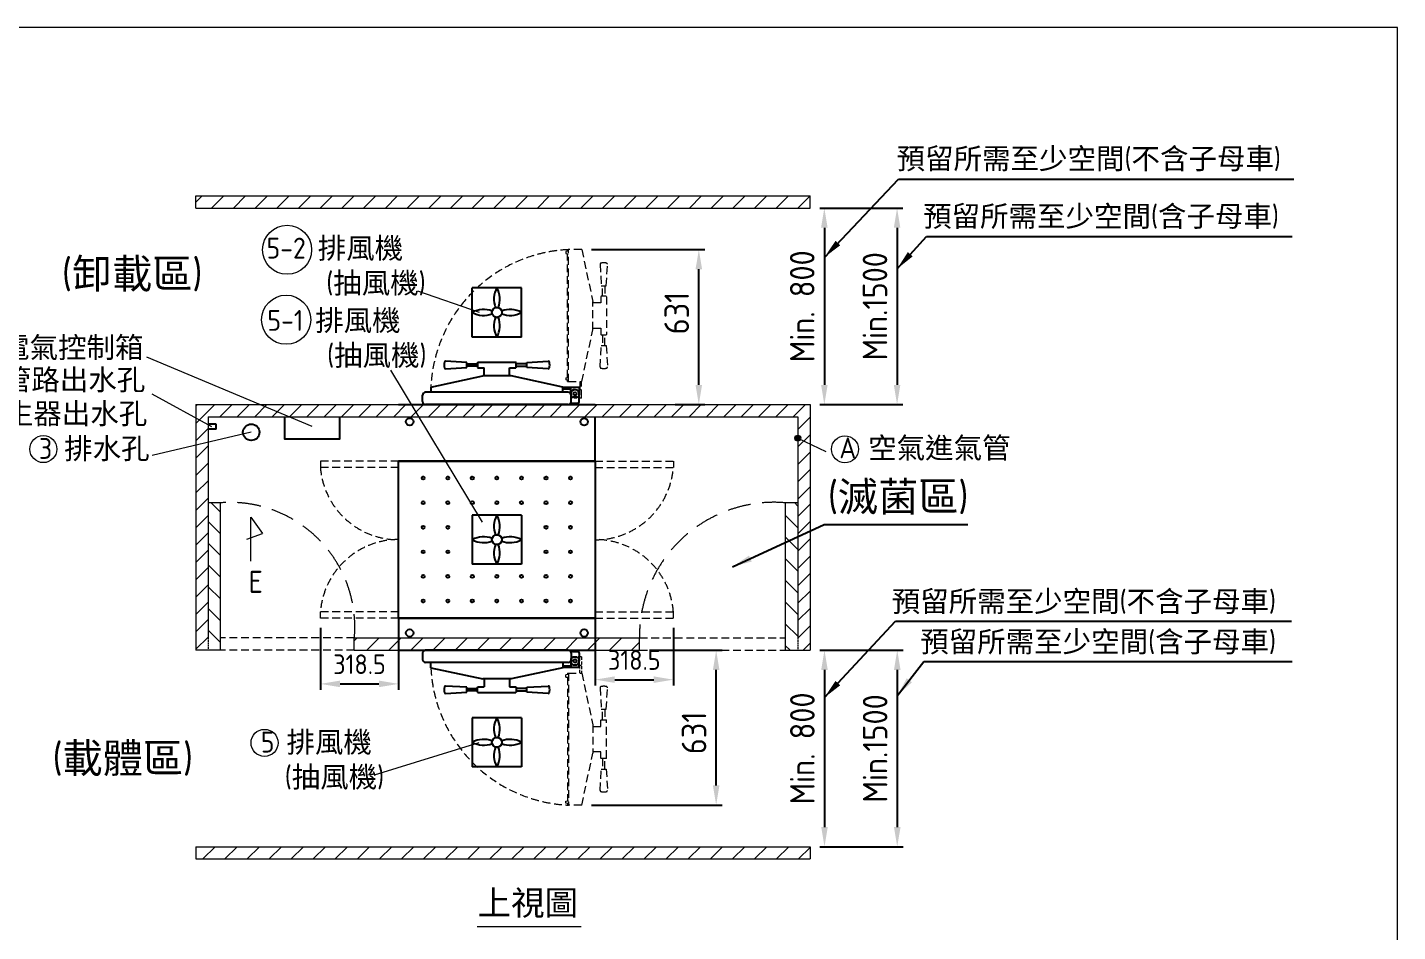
# Model space of a CAD drawing. Header units: millimetres. Extents: x 15906 to 29091, y 72 to 9342.
# Drawn here: x 23513 to 29091, y 5661 to 9342 of the extents above; entities that cross this region are included whole.
import ezdxf

# ---------------------------------------------------------------- set-up
doc = ezdxf.new("R2010")
doc.units = ezdxf.units.MM
doc.header["$MEASUREMENT"] = 0
doc.linetypes.add('HIDDEN', pattern=[9.525, 6.35, -3.175])
doc.layers.get('0').update_dxf_attribs({"lineweight": 25})
for name, color, linetype, lineweight in [('D', 3, 'Continuous', 13), ('F', 7, 'Continuous', 15), ('H', 2, 'HIDDEN', 15), ('S', 4, 'Continuous', 15)]:
    doc.layers.add(name, color=color, linetype=linetype, lineweight=lineweight)
doc.styles.get("Standard").update_dxf_attribs({"font": 'KAIU.TTF'})
doc.styles.add('STU25', font='isocp2.shx')
doc.dimstyles.new('STU25', dxfattribs={"dimscale": 40, "dimtxt": 2.5, "dimasz": 2, "dimexe": 0.6, "dimexo": 1, "dimgap": 1, "dimtad": 1, "dimdsep": 46, "dimtxsty": 'STU25', "dimcen": 2, "dimazin": 2, "dimtfac": 1, "dimtmove": 0, "dimatfit": 3, "dimfxl": 0, "dimtolj": 1, "dimtzin": 0, "dimarcsym": 0})
doc.dimstyles.new('STU25$7', dxfattribs={"dimscale": 40, "dimtxt": 2.5, "dimasz": 2, "dimexe": 1.25, "dimexo": 0.625, "dimgap": 1, "dimtad": 0, "dimdec": 4, "dimdsep": 46, "dimtxsty": 'STU25', "dimcen": 2.5, "dimazin": 2, "dimtfac": 1, "dimtdec": 4, "dimtmove": 0, "dimatfit": 3, "dimfxl": 0, "dimtolj": 1, "dimtzin": 0, "dimarcsym": 0})

# ---------------------------------------------------------------- blocks, each defined once
blk = doc.blocks.new('*D4')
at = {"layer": 'D', "color": 0, "lineweight": -2}
for p, q in [((26739.5, 6806.9), (27078, 6806.9)), ((27054, 6726.9), (27054, 6086.9)), ((26739.5, 6006.9), (27078, 6006.9))]:
    blk.add_line(p, q, dxfattribs=at)
at = {"layer": 'D', "color": 0}
for points in [[(27067.4, 6726.9), (27040.7, 6726.9), (27054, 6806.9)], [(27040.7, 6086.9), (27067.4, 6086.9), (27054, 6006.9)]]:
    blk.add_solid(points, dxfattribs=at)
at = {"layer": 'Defpoints', "color": 0}
for p in [(26699.5, 6806.9), (26699.5, 6006.9), (27054, 6006.9)]:
    blk.add_point(p, dxfattribs=at)
at = {"layer": 'D', "color": 0, "insert": (26964, 6406.9), "char_height": 100, "attachment_point": 5, "rotation": 90, "style": 'STU25'}
blk.add_mtext('\\A1;{\\Fisocp2.shx;Min.1500}', dxfattribs=at)
blk = doc.blocks.new('*D10')
at = {"layer": 'D', "color": 0, "lineweight": -2}
for p, q in [((26045.3, 6806.9), (26341, 6806.9)), ((26317, 6256.3), (26317, 6726.9)), ((25809.6, 6176.3), (26341, 6176.3))]:
    blk.add_line(p, q, dxfattribs=at)
at = {"layer": 'D', "color": 0}
for points in [[(26330.3, 6726.9), (26303.7, 6726.9), (26317, 6806.9)], [(26303.7, 6256.3), (26330.3, 6256.3), (26317, 6176.3)]]:
    blk.add_solid(points, dxfattribs=at)
at = {"layer": 'Defpoints', "color": 0}
for p in [(26005.3, 6806.9), (26317, 6806.9), (25769.6, 6176.3)]:
    blk.add_point(p, dxfattribs=at)
at = {"layer": 'D', "color": 0, "insert": (26227, 6470.1), "char_height": 100, "attachment_point": 5, "rotation": 90, "style": 'STU25'}
blk.add_mtext('\\A1;631', dxfattribs=at)
blk = doc.blocks.new('*D11')
at = {"layer": 'D', "color": 0, "lineweight": -2}
for p, q in [((26739.5, 6806.9), (26781.9, 6806.9)), ((26757.9, 6726.9), (26757.9, 6086.9)), ((26739.5, 6006.9), (26781.9, 6006.9))]:
    blk.add_line(p, q, dxfattribs=at)
at = {"layer": 'D', "color": 0}
for points in [[(26771.3, 6726.9), (26744.6, 6726.9), (26757.9, 6806.9)], [(26744.6, 6086.9), (26771.3, 6086.9), (26757.9, 6006.9)]]:
    blk.add_solid(points, dxfattribs=at)
at = {"layer": 'Defpoints', "color": 0}
for p in [(26699.5, 6806.9), (26699.5, 6006.9), (26757.9, 6006.9)]:
    blk.add_point(p, dxfattribs=at)
at = {"layer": 'D', "color": 0, "insert": (26667.9, 6406.9), "char_height": 100, "attachment_point": 5, "rotation": 90, "style": 'STU25'}
blk.add_mtext('\\A1;{\\Fisocp2.shx;Min. 800}', dxfattribs=at)
blk = doc.blocks.new('*D13')
at = {"layer": 'D', "color": 0, "lineweight": -2}
for p, q in [((26739.5, 8606.9), (27077.4, 8606.9)), ((27053.4, 8526.9), (27053.4, 7886.9)), ((26739.5, 7806.9), (27077.4, 7806.9))]:
    blk.add_line(p, q, dxfattribs=at)
at = {"layer": 'D', "color": 0}
for points in [[(27066.7, 8526.9), (27040.1, 8526.9), (27053.4, 8606.9)], [(27040.1, 7886.9), (27066.7, 7886.9), (27053.4, 7806.9)]]:
    blk.add_solid(points, dxfattribs=at)
at = {"layer": 'Defpoints', "color": 0}
for p in [(26699.5, 8606.9), (26699.5, 7806.9), (27053.4, 7806.9)]:
    blk.add_point(p, dxfattribs=at)
at = {"layer": 'D', "color": 0, "insert": (26963.4, 8206.9), "char_height": 100, "attachment_point": 5, "rotation": 90, "style": 'STU25'}
blk.add_mtext('\\A1;{\\Fisocp2.shx;Min.1500}', dxfattribs=at)
blk = doc.blocks.new('*D15')
at = {"layer": 'D', "color": 0, "lineweight": -2}
for p, q in [((26739.5, 8606.9), (26781.3, 8606.9)), ((26757.3, 8526.9), (26757.3, 7886.9)), ((26739.5, 7806.9), (26781.3, 7806.9))]:
    blk.add_line(p, q, dxfattribs=at)
at = {"layer": 'D', "color": 0}
for points in [[(26770.6, 8526.9), (26744, 8526.9), (26757.3, 8606.9)], [(26744, 7886.9), (26770.6, 7886.9), (26757.3, 7806.9)]]:
    blk.add_solid(points, dxfattribs=at)
at = {"layer": 'Defpoints', "color": 0}
for p in [(26699.5, 8606.9), (26699.5, 7806.9), (26757.3, 7806.9)]:
    blk.add_point(p, dxfattribs=at)
at = {"layer": 'D', "color": 0, "insert": (26667.3, 8206.9), "char_height": 100, "attachment_point": 5, "rotation": 90, "style": 'STU25'}
blk.add_mtext('\\A1;{\\Fisocp2.shx;Min. 800}', dxfattribs=at)
blk = doc.blocks.new('*D14')
at = {"layer": 'D', "color": 0, "lineweight": -2}
for p, q in [((25809.6, 8437.6), (26270.4, 8437.6)), ((26246.4, 7886.9), (26246.4, 8357.6)), ((26150.1, 7806.9), (26270.4, 7806.9))]:
    blk.add_line(p, q, dxfattribs=at)
at = {"layer": 'D', "color": 0}
for points in [[(26259.7, 8357.6), (26233, 8357.6), (26246.4, 8437.6)], [(26233, 7886.9), (26259.7, 7886.9), (26246.4, 7806.9)]]:
    blk.add_solid(points, dxfattribs=at)
at = {"layer": 'Defpoints', "color": 0}
for p in [(25769.6, 8437.6), (26246.4, 8437.6), (26110.1, 7806.9)]:
    blk.add_point(p, dxfattribs=at)
at = {"layer": 'D', "color": 0, "insert": (26156.4, 8179.3), "char_height": 100, "attachment_point": 5, "rotation": 90, "style": 'STU25'}
blk.add_mtext('\\A1;631', dxfattribs=at)
blk = doc.blocks.new('*D24')
at = {"layer": 'Defpoints', "color": 0}
for p in [(25824.5, 6936.9), (26143, 6937.9), (26143, 6686.9)]:
    blk.add_point(p, dxfattribs=at)
at = {"layer": 'H', "color": 0, "linetype": 'Continuous', "lineweight": -2}
for p, q in [((25824.5, 6896.9), (25824.5, 6662.9)), ((26143, 6897.9), (26143, 6662.9)), ((25904.5, 6686.9), (26063, 6686.9))]:
    blk.add_line(p, q, dxfattribs=at)
at = {"layer": 'H', "color": 0}
for points in [[(25904.5, 6700.3), (25904.5, 6673.6), (25824.5, 6686.9)], [(26063, 6673.6), (26063, 6700.3), (26143, 6686.9)]]:
    blk.add_solid(points, dxfattribs=at)
at = {"layer": 'H', "color": 0, "insert": (25983.7, 6766.9), "char_height": 80, "attachment_point": 5, "style": 'STU25'}
blk.add_mtext('\\A1;318.5', dxfattribs=at)
blk = doc.blocks.new('*D25')
at = {"layer": 'Defpoints', "color": 0}
for p in [(24706, 6937.9), (25024.5, 6936.9), (25024.5, 6669.7)]:
    blk.add_point(p, dxfattribs=at)
at = {"layer": 'H', "color": 0, "linetype": 'Continuous', "lineweight": -2}
for p, q in [((24706, 6897.9), (24706, 6645.7)), ((25024.5, 6896.9), (25024.5, 6645.7)), ((24786, 6669.7), (24944.5, 6669.7))]:
    blk.add_line(p, q, dxfattribs=at)
at = {"layer": 'H', "color": 0}
for points in [[(24786, 6683), (24786, 6656.4), (24706, 6669.7)], [(24944.5, 6656.4), (24944.5, 6683), (25024.5, 6669.7)]]:
    blk.add_solid(points, dxfattribs=at)
at = {"layer": 'H', "color": 0, "insert": (24865.2, 6749.7), "char_height": 80, "attachment_point": 5, "style": 'STU25'}
blk.add_mtext('\\A1;318.5', dxfattribs=at)

msp = doc.modelspace()

# ---------------------------------------------------------------- hatches: boundary and pattern name
msp.add_hatch(color=256).paths.add_polyline_path([(26660.231, 7670.205, 1), (26638.709, 7670.205, 1)])
at = {"layer": 'H', "ltscale": 5}
h = msp.add_hatch(dxfattribs=at)
h.set_pattern_fill('ANSI31', color=256, scale=500, style=0)
h.set_pattern_definition([(45, (15905.64, 72.403), (-44.19417, 44.19417), [])])
h.paths.add_polyline_path([(24199.47, 8656.922), (24199.47, 8606.922), (26699.47, 8606.922), (26699.47, 8656.922)])
h = msp.add_hatch(dxfattribs=at)
h.set_pattern_fill('ANSI31', color=256, scale=400, style=0)
h.set_pattern_definition([(45, (15905.64, 72.403), (-35.35534, 35.35534), [])])
h.paths.add_polyline_path([(24199.47, 7806.922), (26699.47, 7806.922), (26699.47, 6806.922), (26649.47, 6806.922), (26649.47, 6856.922), (26649.47, 7659.444, 0.41421356), (26660.231, 7670.205, 0.41421356), (26649.47, 7680.966), (26649.47, 7756.922), (24249.47, 7756.922), (24249.47, 7406.922), (24249.47, 6856.922), (24249.47, 6806.922), (24199.47, 6806.922)])
h = msp.add_hatch(dxfattribs=at)
h.set_pattern_fill('ANSI31', color=256, scale=500, angle=90, style=0)
h.set_pattern_definition([(135, (239523.47, 22926.88), (-44.194174, -44.194174), [])])
h.paths.add_polyline_path([(24249.47, 6806.922), (24299.47, 6806.922), (24299.47, 7406.922), (24249.47, 7406.922), (24249.47, 6856.922)])
h = msp.add_hatch(dxfattribs=at)
h.set_pattern_fill('ANSI31', color=256, scale=500, angle=90, style=0)
h.set_pattern_definition([(135, (239423.47, 22926.88), (-44.194174, -44.194174), [])])
h.paths.add_polyline_path([(26649.47, 6806.922), (26599.47, 6806.922), (26599.47, 7408.006), (26649.47, 7408.006)])
h = msp.add_hatch(dxfattribs=at)
h.set_pattern_fill('ANSI31', color=256, scale=20, style=0)
h.set_pattern_definition([(45, (258185.42, 22954.785), (-44.90128, 44.90128), [])])
h.paths.add_polyline_path([(26005.255, 6806.922), (26005.255, 6856.922), (24843.686, 6856.922), (24843.686, 6806.922)])
h = msp.add_hatch(dxfattribs=at)
h.set_pattern_fill('ANSI31', color=256, scale=20, style=0)
h.set_pattern_definition([(45, (242449.04, 23020.294), (-44.90128, 44.90128), [])])
h.paths.add_polyline_path([(24199.47, 5956.922), (24199.47, 6006.922), (26699.47, 6006.922), (26699.47, 5956.922)])

# ---------------------------------------------------------------- linework, layer by layer
at = {"linetype": 'Continuous'}
for p, q in [((25324.47, 8081.922), (25324.47, 8281.922)), ((25524.47, 8281.922), (25324.47, 8281.922)), ((25524.47, 8081.922), (25524.47, 8281.922)), ((25524.47, 8081.922), (25324.47, 8081.922)), ((25302.483, 7978.422), (25215.483, 7982.922)), ((25302.483, 7957.422), (25302.483, 7978.422)), ((25345.72, 7977.922), (25347.22, 7979.422)), ((25345.72, 7977.922), (25345.72, 7957.922)), ((25347.22, 7979.422), (25501.72, 7979.422)), ((25503.22, 7977.922), (25501.72, 7979.422)), ((25503.22, 7957.922), (25503.22, 7977.922)), ((25546.458, 7978.422), (25633.458, 7982.922)), ((25546.458, 7957.422), (25546.458, 7978.422)), ((25215.483, 7952.922), (25302.483, 7957.422)), ((25302.483, 7972.672), (25345.72, 7972.672)), ((25345.72, 7963.172), (25302.483, 7963.172)), ((25345.72, 7957.922), (25347.22, 7956.422)), ((25347.22, 7956.422), (25372.97, 7956.422)), ((25475.97, 7956.422), (25501.72, 7956.422)), ((25503.22, 7957.922), (25501.72, 7956.422)), ((25546.458, 7972.672), (25503.22, 7972.672)), ((25503.22, 7963.172), (25546.458, 7963.172)), ((25633.458, 7952.922), (25546.458, 7957.422)), ((25759.928, 7876.922), (25693.17, 7876.922)), ((25693.17, 7870.922), (25724.928, 7870.922)), ((25724.928, 7846.922), (25724.928, 7876.922)), ((25759.928, 7876.922), (25759.928, 7846.922)), ((25749.928, 7836.922), (25734.928, 7836.922)), ((24281.845, 7726.637), (24249.47, 7726.637)), ((24281.845, 7706.637), (24249.47, 7706.637)), ((24281.845, 7706.637), (24281.845, 7726.637)), ((25524.491, 7356.682), (25324.491, 7356.682)), ((25324.491, 7356.682), (25324.491, 7156.682)), ((25524.491, 7356.682), (25524.491, 7156.682)), ((25524.491, 7156.682), (25324.491, 7156.682)), ((25724.928, 6766.922), (25724.928, 6736.922)), ((25749.928, 6776.922), (25734.928, 6776.922)), ((25759.928, 6736.922), (25759.928, 6766.922)), ((25693.17, 6742.922), (25724.928, 6742.922)), ((25759.928, 6736.922), (25693.17, 6736.922)), ((25302.483, 6656.422), (25215.483, 6660.922)), ((25302.483, 6635.422), (25302.483, 6656.422)), ((25302.483, 6650.672), (25345.72, 6650.672)), ((25345.72, 6641.172), (25302.483, 6641.172)), ((25345.72, 6655.922), (25347.22, 6657.422)), ((25345.72, 6635.922), (25345.72, 6655.922)), ((25347.22, 6657.422), (25372.97, 6657.422)), ((25475.97, 6657.422), (25501.72, 6657.422)), ((25503.22, 6655.922), (25501.72, 6657.422)), ((25503.22, 6655.922), (25503.22, 6635.922)), ((25546.458, 6650.672), (25503.22, 6650.672)), ((25503.22, 6641.172), (25546.458, 6641.172)), ((25546.458, 6656.422), (25633.458, 6660.922)), ((25546.458, 6635.422), (25546.458, 6656.422)), ((25215.483, 6630.922), (25302.483, 6635.422)), ((25345.72, 6635.922), (25347.22, 6634.422)), ((25347.22, 6634.422), (25501.72, 6634.422)), ((25503.22, 6635.922), (25501.72, 6634.422)), ((25633.458, 6630.922), (25546.458, 6635.422)), ((25524.47, 6531.922), (25324.47, 6531.922)), ((25324.47, 6531.922), (25324.47, 6331.922)), ((25524.47, 6531.922), (25524.47, 6331.922)), ((25524.47, 6331.922), (25324.47, 6331.922))]:
    msp.add_line(p, q, dxfattribs=at)
for p, q in [((25392.72, 7979.422), (25456.22, 7979.422)), ((25155.77, 7878.122), (25366.97, 7923.922)), ((25481.97, 7923.922), (25366.97, 7923.922)), ((25372.97, 7923.922), (25372.97, 7956.422)), ((25475.97, 7923.922), (25475.97, 7956.422)), ((25693.17, 7878.122), (25481.97, 7923.922)), ((25155.77, 7878.122), (25155.77, 7856.922)), ((25693.17, 7856.922), (25693.17, 7878.122)), ((25744.428, 7866.922), (25740.928, 7866.922)), ((25743.928, 7866.922), (25740.928, 7866.922)), ((25121.97, 7818.922), (25121.97, 7844.922)), ((25714.97, 7856.922), (25133.97, 7856.922)), ((25724.717, 7811.922), (25753.928, 7811.922)), ((25724.717, 7811.922), (25753.928, 7811.922)), ((25726.97, 7818.922), (25726.97, 7844.922)), ((25759.928, 7817.922), (25759.928, 7850.922)), ((25024.47, 7806.922), (25824.47, 7806.922)), ((25714.97, 7806.922), (25133.97, 7806.922)), ((25824.47, 7576.922), (25824.47, 7756.922)), ((25824.47, 7576.922), (25024.47, 7576.922)), ((25024.47, 6937.922), (25024.47, 7575.922)), ((25024.47, 7575.922), (25824.47, 7575.922)), ((25824.47, 7575.922), (25824.47, 6937.922)), ((25824.47, 6937.922), (25024.47, 6937.922)), ((25024.47, 6936.922), (25824.47, 6936.922)), ((25024.47, 6936.922), (25024.47, 6856.922)), ((25824.47, 6936.922), (25824.47, 6856.922)), ((25024.47, 6806.922), (25824.47, 6806.922)), ((25714.97, 6806.922), (25133.97, 6806.922)), ((25121.97, 6794.922), (25121.97, 6768.922)), ((25714.97, 6756.922), (25133.97, 6756.922)), ((25155.77, 6735.722), (25155.77, 6756.922)), ((25693.17, 6756.922), (25693.17, 6735.722)), ((25724.717, 6801.922), (25753.928, 6801.922)), ((25724.717, 6801.922), (25753.928, 6801.922)), ((25726.97, 6794.922), (25726.97, 6768.922)), ((25759.928, 6795.922), (25759.928, 6762.922)), ((25155.77, 6735.722), (25366.97, 6689.922)), ((25693.17, 6735.722), (25481.97, 6689.922)), ((25743.928, 6746.922), (25740.928, 6746.922)), ((25744.428, 6746.922), (25740.928, 6746.922)), ((25481.97, 6689.922), (25366.97, 6689.922)), ((25372.97, 6689.922), (25372.97, 6657.422)), ((25475.97, 6689.922), (25475.97, 6657.422)), ((25392.72, 6634.422), (25456.22, 6634.422))]:
    msp.add_line(p, q)
msp.add_lwpolyline([(24559.914, 7756.922), (24559.914, 7667.324), (24784.621, 7667.324), (24784.621, 7756.922)], dxfattribs=at)
for centre, radius in [((25424.47, 8181.922), 20), ((25424.47, 8181.922), 20), ((25424.47, 8181.922), 20), ((25424.47, 8181.922), 20), ((25742.428, 7850.922), 6.45), ((25742.428, 7850.922), 6.4), ((24424.47, 7694.101), 33.5), ((25069.47, 7736.922), 15), ((25779.47, 7736.922), 15), ((26649.47, 7670.205), 10.761), ((25124.47, 7507.422), 6), ((25224.47, 7507.422), 6), ((25324.47, 7507.422), 6), ((25424.47, 7507.422), 6), ((25524.47, 7507.422), 6), ((25624.47, 7507.422), 6), ((25724.47, 7507.422), 6), ((25124.47, 7407.422), 6), ((25224.47, 7407.422), 6), ((25324.47, 7407.422), 6), ((25424.47, 7407.422), 6), ((25524.47, 7407.422), 6), ((25624.47, 7407.422), 6), ((25724.47, 7407.422), 6), ((25124.47, 7307.422), 6), ((25224.47, 7307.422), 6), ((25624.47, 7307.422), 6), ((25724.47, 7307.422), 6), ((25424.491, 7256.682), 20), ((25124.47, 7207.422), 6), ((25224.47, 7207.422), 6), ((25624.47, 7207.422), 6), ((25724.47, 7207.422), 6), ((25124.47, 7107.422), 6), ((25224.47, 7107.422), 6), ((25324.47, 7107.422), 6), ((25424.47, 7107.422), 6), ((25524.47, 7107.422), 6), ((25624.47, 7107.422), 6), ((25724.47, 7107.422), 6), ((25124.47, 7007.422), 6), ((25224.47, 7007.422), 6), ((25324.47, 7007.422), 6), ((25424.47, 7007.422), 6), ((25524.47, 7007.422), 6), ((25624.47, 7007.422), 6), ((25724.47, 7007.422), 6), ((25069.47, 6876.922), 15), ((25779.47, 6876.922), 15), ((25742.428, 6762.922), 6.45), ((25742.428, 6762.922), 6.4), ((25424.47, 6431.922), 20), ((25424.47, 6431.922), 20), ((25424.47, 6431.922), 20), ((25424.47, 6431.922), 20)]:
    msp.add_circle(centre, radius)
for centre, radius, start, end in [((25505.495, 8236.047), 93.11, 150.481802, 201.977032), ((25343.446, 8236.047), 93.11, 338.022968, 29.518198), ((25370.346, 8100.898), 93.11, 68.022968, 119.518198), ((25370.346, 8262.946), 93.11, 240.481802, 291.977032), ((25505.495, 8127.797), 93.11, 158.022968, 209.518198), ((25343.446, 8127.797), 93.11, 330.481802, 21.977032), ((25478.595, 8100.898), 93.11, 60.481802, 111.977032), ((25478.595, 8262.946), 93.11, 248.022968, 299.518198), ((25740.928, 7850.922), 16, 90, 167.846803), ((25743.928, 7850.922), 16, 0, 90), ((25133.97, 7844.922), 12, 90, 180), ((25133.97, 7818.922), 12, 180, 270), ((25714.97, 7844.922), 12, 0, 90), ((25714.97, 7818.922), 12, 270, 0), ((25753.928, 7817.922), 6, 270, 0), ((25505.516, 7310.807), 93.11, 150.481802, 201.977032), ((25343.467, 7310.807), 93.11, 338.022968, 29.518198), ((25370.367, 7175.658), 93.11, 68.022968, 119.518198), ((25370.367, 7337.707), 93.11, 240.481802, 291.977032), ((25478.616, 7175.658), 93.11, 60.481802, 111.977032), ((25478.616, 7337.707), 93.11, 248.022968, 299.518198), ((25505.516, 7202.558), 93.11, 158.022968, 209.518198), ((25343.467, 7202.558), 93.11, 330.481802, 21.977032), ((25133.97, 6794.922), 12, 90, 180), ((25714.97, 6794.922), 12, 0, 90), ((25133.97, 6768.922), 12, 180, 270), ((25714.97, 6768.922), 12, 270, 0), ((25740.928, 6762.922), 16, 192.153197, 270), ((25743.928, 6762.922), 16, 270, 0), ((25753.928, 6795.922), 6, 0, 90), ((25505.495, 6486.047), 93.11, 150.481802, 201.977032), ((25343.446, 6486.047), 93.11, 338.022968, 29.518198), ((25370.346, 6350.898), 93.11, 68.022968, 119.518198), ((25370.346, 6512.946), 93.11, 240.481802, 291.977032), ((25478.595, 6350.898), 93.11, 60.481802, 111.977032), ((25478.595, 6512.946), 93.11, 248.022968, 299.518198), ((25505.495, 6377.797), 93.11, 158.022968, 209.518198), ((25343.446, 6377.797), 93.11, 330.481802, 21.977032)]:
    msp.add_arc(centre, radius, start, end)
for centre, radius, start, end in [((25265.255, 7967.922), 55.773, 168.647115, 191.352885), ((25215.483, 7977.915), 5.007, 90, 168.647115), ((25633.458, 7977.915), 5.007, 11.352885, 90), ((25583.685, 7967.922), 55.773, 348.647115, 11.352885), ((25215.483, 7957.929), 5.007, 191.352885, 275.921872), ((25633.458, 7957.929), 5.007, 264.078128, 348.647115), ((25734.928, 7846.922), 10, 180, 270), ((25749.928, 7846.922), 10, 270, 0), ((25734.928, 6766.922), 10, 90, 180), ((25749.928, 6766.922), 10, 0, 90), ((25265.255, 6645.922), 55.773, 168.647115, 191.352885), ((25215.483, 6655.915), 5.007, 90, 168.647115), ((25633.458, 6655.915), 5.007, 11.352885, 90), ((25583.685, 6645.922), 55.773, 348.647115, 11.352885), ((25215.483, 6635.929), 5.007, 191.352885, 275.921872), ((25633.458, 6635.929), 5.007, 264.078128, 348.647115)]:
    msp.add_arc(centre, radius, start, end, dxfattribs=at)
at = {"layer": 'D'}
for p, q in [((25100.758, 8270.439), (25352.284, 8182.588)), ((23998.818, 8001.189), (24671.353, 7719.167)), ((25365.277, 7327.971), (24992.94, 7946.94)), ((24264.17, 7716.24), (24021.641, 7849.484)), ((26649.47, 7670.205), (26763.178, 7616.095)), ((24423.336, 7348.959), (24470.764, 7281.44)), ((24423.336, 7168.959), (24423.336, 7348.959)), ((24406.04, 7258.959), (24470.764, 7281.44)), ((25351.08, 6430.399), (24924.49, 6297.86))]:
    msp.add_line(p, q, dxfattribs=at)
at = {"layer": 'D', "linetype": 'Continuous'}
msp.add_line((24424.47, 7694.101), (24021.641, 7599.691), dxfattribs=at)
at = {"layer": 'D', "color": 11}
msp.add_line((25344.055, 5681.545), (25766.95, 5681.545), dxfattribs=at)
at = {"layer": 'D'}
for centre, radius in [((24570.53, 8437.173), 100), ((24566.727, 8152.334), 100), ((23578.111, 7625.569), 55), ((26841.108, 7625.002), 55), ((24478.724, 6429.681), 55)]:
    msp.add_circle(centre, radius, dxfattribs=at)
at = {"layer": 'F', "color": 6}
msp.add_lwpolyline([(15905.641, 9342.403), (15905.641, 72.403), (29090.641, 72.403), (29090.641, 9342.403)], close=True, dxfattribs=at)
msp.add_lwpolyline([(15905.641, 9342.403), (15905.641, 72.403), (29090.641, 72.403), (29090.641, 9342.403)], close=True, dxfattribs=at)
at = {"layer": 'H', "ltscale": 5}
for p, q in [((25715.428, 8431.226), (25704.428, 8430.38)), ((25704.428, 8430.38), (25704.428, 8421.38)), ((25711.428, 8430.918), (25711.428, 8437.38)), ((25711.428, 8437.38), (25715.428, 8437.38)), ((25715.428, 7900.18), (25715.428, 8437.58)), ((25769.628, 8437.58), (25715.428, 8437.58)), ((25769.628, 8437.58), (25815.428, 8226.38)), ((25704.428, 8421.38), (25715.428, 8420.533)), ((25711.428, 7916.918), (25711.428, 8420.841)), ((25844.428, 8377.867), (25848.928, 8290.867)), ((25869.928, 8290.867), (25874.428, 8377.867)), ((25848.928, 8290.867), (25869.928, 8290.867)), ((25854.678, 8247.63), (25854.678, 8290.867)), ((25864.178, 8290.867), (25864.178, 8247.63)), ((25815.428, 8111.38), (25815.428, 8226.38)), ((25847.928, 8220.38), (25815.428, 8220.38)), ((25849.428, 8247.63), (25847.928, 8246.13)), ((25847.928, 8246.13), (25847.928, 8220.38)), ((25869.428, 8247.63), (25849.428, 8247.63)), ((25869.428, 8247.63), (25870.928, 8246.13)), ((25870.928, 8246.13), (25870.928, 8091.63)), ((25769.628, 7900.18), (25815.428, 8111.38)), ((25815.428, 8117.38), (25847.928, 8117.38)), ((25847.928, 8117.38), (25847.928, 8091.63)), ((25849.428, 8090.13), (25847.928, 8091.63)), ((25849.428, 8090.13), (25869.428, 8090.13)), ((25854.678, 8090.13), (25854.678, 8046.892)), ((25864.178, 8046.892), (25864.178, 8090.13)), ((25869.428, 8090.13), (25870.928, 8091.63)), ((25844.428, 7959.892), (25848.928, 8046.892)), ((25848.928, 8046.892), (25869.928, 8046.892)), ((25869.928, 8046.892), (25874.428, 7959.892)), ((25704.428, 7916.38), (25715.428, 7917.226)), ((25704.428, 7916.38), (25704.428, 7907.38)), ((25715.428, 7906.533), (25704.428, 7907.38)), ((25711.428, 7900.38), (25711.428, 7906.841)), ((25711.428, 7900.38), (25715.428, 7900.38)), ((25715.428, 7900.18), (25769.628, 7900.18)), ((25762.428, 7900.18), (25762.428, 7868.422)), ((25768.428, 7833.422), (25768.428, 7900.18)), ((25024.47, 7575.922), (24705.97, 7575.922)), ((24705.97, 7575.922), (24705.97, 7550.922)), ((25024.47, 7550.922), (24705.97, 7550.922)), ((25824.47, 7575.922), (26142.97, 7575.922)), ((25824.47, 7550.922), (26142.97, 7550.922)), ((26142.97, 7575.922), (26142.97, 7550.922)), ((25024.47, 6962.922), (24705.97, 6962.922)), ((24705.97, 6937.922), (24705.97, 6962.922)), ((25024.47, 6937.922), (24705.97, 6937.922)), ((25824.47, 6962.922), (26142.97, 6962.922)), ((25824.47, 6937.922), (26142.97, 6937.922)), ((26142.97, 6937.922), (26142.97, 6962.922)), ((24843.686, 6856.922), (24299.47, 6856.922)), ((24843.686, 6806.922), (24299.47, 6806.922)), ((26005.255, 6856.922), (26599.47, 6856.922)), ((26005.255, 6806.922), (26599.47, 6806.922)), ((25715.428, 6707.311), (25704.428, 6706.465)), ((25704.428, 6697.465), (25704.428, 6706.465)), ((25704.428, 6697.465), (25715.428, 6696.618)), ((25711.428, 6713.465), (25715.428, 6713.465)), ((25711.428, 6713.465), (25711.428, 6707.003)), ((25711.428, 6696.926), (25711.428, 6193.003)), ((25715.428, 6713.665), (25715.428, 6176.265)), ((25715.428, 6713.665), (25769.628, 6713.665)), ((25769.628, 6713.665), (25815.428, 6502.465)), ((25844.428, 6653.952), (25848.928, 6566.952)), ((25869.928, 6566.952), (25874.428, 6653.952)), ((25848.928, 6566.952), (25869.928, 6566.952)), ((25854.678, 6523.715), (25854.678, 6566.952)), ((25864.178, 6566.952), (25864.178, 6523.715)), ((25815.428, 6502.465), (25815.428, 6387.465)), ((25815.428, 6496.465), (25847.928, 6496.465)), ((25849.428, 6523.715), (25847.928, 6522.215)), ((25847.928, 6496.465), (25847.928, 6522.215)), ((25849.428, 6523.715), (25869.428, 6523.715)), ((25869.428, 6523.715), (25870.928, 6522.215)), ((25870.928, 6367.715), (25870.928, 6522.215)), ((25769.628, 6176.265), (25815.428, 6387.465)), ((25847.928, 6393.465), (25815.428, 6393.465)), ((25847.928, 6367.715), (25847.928, 6393.465)), ((25849.428, 6366.215), (25847.928, 6367.715)), ((25869.428, 6366.215), (25849.428, 6366.215)), ((25854.678, 6366.215), (25854.678, 6322.977)), ((25864.178, 6322.977), (25864.178, 6366.215)), ((25869.428, 6366.215), (25870.928, 6367.715)), ((25844.428, 6235.977), (25848.928, 6322.977)), ((25848.928, 6322.977), (25869.928, 6322.977)), ((25869.928, 6322.977), (25874.428, 6235.977)), ((25704.428, 6192.465), (25715.428, 6193.311)), ((25704.428, 6183.465), (25704.428, 6192.465)), ((25715.428, 6182.618), (25704.428, 6183.465)), ((25711.428, 6182.926), (25711.428, 6176.465)), ((25711.428, 6176.465), (25715.428, 6176.465)), ((25769.628, 6176.265), (25715.428, 6176.265))]:
    msp.add_line(p, q, dxfattribs=at)
at = {"layer": 'H', "ltscale": 2}
for p, q in [((25738.428, 7868.422), (25768.428, 7868.422)), ((25728.428, 7843.422), (25728.428, 7858.422)), ((25768.428, 7833.422), (25738.428, 7833.422)), ((25728.428, 6770.422), (25728.428, 6755.422)), ((25768.428, 6780.422), (25738.428, 6780.422)), ((25768.428, 6780.422), (25768.428, 6713.665)), ((25738.428, 6745.422), (25768.428, 6745.422)), ((25762.428, 6713.665), (25762.428, 6745.422))]:
    msp.add_line(p, q, dxfattribs=at)
at = {"layer": 'H'}
for p, q in [((24249.47, 6856.922), (24249.47, 6806.922)), ((26649.47, 6856.922), (26649.47, 6806.922))]:
    msp.add_line(p, q, dxfattribs=at)
at = {"layer": 'H', "ltscale": 2}
for centre in [(25742.428, 7850.922), (25742.428, 6762.922)]:
    msp.add_circle(centre, 6.4, dxfattribs=at)
at = {"layer": 'H', "ltscale": 5}
for centre, radius, start, end in [((25742.428, 7850.922), 587.288, 92.654581, 177.345419), ((25849.434, 8377.867), 5.007, 101.352885, 185.921872), ((25859.428, 8328.094), 55.773, 78.647115, 101.352885), ((25869.421, 8377.867), 5.007, 0, 78.647115), ((25849.434, 7959.892), 5.007, 174.078128, 258.647115), ((25859.428, 8009.665), 55.773, 258.647115, 281.352885), ((25869.421, 7959.892), 5.007, 281.352885, 360), ((25024.47, 7575.922), 319.48, 184.488112, 270), ((25824.47, 7575.922), 319.48, 270, 355.511888), ((25024.47, 6937.922), 319.48, 90, 175.511888), ((25824.47, 6937.922), 319.48, 4.488112, 90), ((25742.428, 6762.922), 587.288, 182.654581, 267.345419), ((25849.434, 6653.952), 5.007, 101.352885, 185.921872), ((25859.428, 6604.179), 55.773, 78.647115, 101.352885), ((25869.421, 6653.952), 5.007, 0, 78.647115), ((25849.434, 6235.977), 5.007, 174.078128, 258.647115), ((25859.428, 6285.75), 55.773, 258.647115, 281.352885), ((25869.421, 6235.977), 5.007, 281.352885, 360)]:
    msp.add_arc(centre, radius, start, end, dxfattribs=at)
at = {"layer": 'H', "ltscale": 2}
for centre, start, end in [((25738.428, 7858.422), 90, 180), ((25738.428, 7843.422), 180, 270), ((25738.428, 6770.422), 90, 180), ((25738.428, 6755.422), 180, 270)]:
    msp.add_arc(centre, 10, start, end, dxfattribs=at)
at = {"layer": 'H', "ltscale": 15}
for centre, radius, start, end in [((24338.732, 6900.889), 507.553, 355.153261, 94.436515), ((26552.674, 6860.706), 548.217, 85.103263, 180.395455)]:
    msp.add_arc(centre, radius, start, end, dxfattribs=at)
at = {"layer": 'S'}
for p, q in [((24199.47, 8656.922), (26699.47, 8656.922)), ((24199.47, 8606.922), (26699.47, 8606.922)), ((24249.47, 7406.922), (24249.47, 6856.922)), ((24299.47, 7406.922), (24249.47, 7406.922)), ((24299.47, 6806.922), (24299.47, 7406.922)), ((26599.47, 6806.922), (26599.47, 7408.006)), ((26599.47, 7408.006), (26649.47, 7408.006)), ((24843.686, 6806.922), (24843.686, 6856.922)), ((26005.255, 6806.922), (26005.255, 6856.922)), ((24199.47, 6006.922), (26699.47, 6006.922)), ((24199.47, 6006.922), (24199.47, 5956.922)), ((26699.47, 6006.922), (26699.47, 5956.922)), ((24199.47, 5956.922), (26699.47, 5956.922))]:
    msp.add_line(p, q, dxfattribs=at)
at = {"layer": 'S', "linetype": 'Continuous'}
for p, q in [((24199.47, 8606.922), (24199.47, 8656.922)), ((26699.47, 8606.922), (26699.47, 8656.922)), ((24199.47, 7806.922), (24199.47, 6806.922)), ((24199.47, 7806.922), (26699.47, 7806.922)), ((24249.47, 7756.922), (24249.47, 7406.922)), ((24249.47, 7756.922), (26649.47, 7756.922)), ((26649.47, 7756.922), (26649.47, 6856.922)), ((26699.47, 7806.922), (26699.47, 6806.922)), ((24299.47, 6806.922), (24199.47, 6806.922)), ((24843.686, 6856.922), (26005.255, 6856.922)), ((24843.686, 6806.922), (26005.255, 6806.922)), ((26599.47, 6806.922), (26699.47, 6806.922))]:
    msp.add_line(p, q, dxfattribs=at)

# ---------------------------------------------------------------- texts
at = {"layer": 'D', "color": 11, "attachment_point": 1}
for s, insert, char_height in [('{\\C3;預留所需至少空間\\Fisocp2.shx;(\\f標楷體|b0|i0|c136|p65;不含子母車\\Fisocp2.shx;)}', (27051.418, 8850.969), 85), ('{\\C3;預留所需至少空間\\Fisocp2.shx;(\\f標楷體|b0|i0|c136|p65;含子母車\\Fisocp2.shx;)}', (27159.229, 8616.469), 85), ('{\\Fisocp2.shx;\\C3;(\\f標楷體|b0|i0|c136|p65;卸載區\\Fisocp2.shx;)}', (23654.272, 8399.644), 120), ('{\\Fisocp2.shx;\\C3;A \\f標楷體|b0|i0|c136|p65;空氣進氣管}', (26818.28, 7673.205), 85), ('{\\Fisocp2.shx;\\C3;(\\f標楷體|b0|i0|c136|p65;滅菌區\\Fisocp2.shx;)}', (26772.109, 7492.451), 120), ('{\\C3;預留所需至少空間\\Fisocp2.shx;(\\f標楷體|b0|i0|c136|p65;不含子母車\\Fisocp2.shx;)}', (27031.523, 7048.394), 85), ('{\\C3;預留所需至少空間\\Fisocp2.shx;(\\f標楷體|b0|i0|c136|p65;含子母車\\Fisocp2.shx;)}', (27147.571, 6884.233), 85), ('{\\Fisocp2.shx;\\C3;(\\f標楷體|b0|i0|c136|p65;載體區\\Fisocp2.shx;)}', (23616.075, 6427.407), 120), ('上視圖', (25345.955, 5828.299), 100)]:
    msp.add_mtext(s, dxfattribs=dict(at, insert=insert, char_height=char_height))
at = {"layer": 'D', "color": 11, "char_height": 85, "attachment_point": 1, "style": 'STU25'}
for s, insert in [('{\\C3;5-2 \\f標楷體|b0|i0|c136|p65;排風機\\P\\Fisocp2.shx;     (\\f標楷體|b0|i0|c136|p65;抽風機\\Fisocp2.shx;)}', (24486.964, 8486.315)), ('{\\C3;5-1 \\f標楷體|b0|i0|c136|p65;排風機\\P\\Fisocp2.shx;     (\\f標楷體|b0|i0|c136|p65;抽風機\\Fisocp2.shx;)}', (24490.382, 8192.131)), ('{\\C3;4 \\f標楷體|b0|i0|c136|p65;電氣控制箱}', (23300.42, 8082.069)), ('{\\C3;1 \\f標楷體|b0|i0|c136|p65;冷水管路出水孔}', (23094.989, 7950.805)), ('{\\C3;2 \\f標楷體|b0|i0|c136|p65;蒸氣產生器出水孔}', (22973.219, 7812.778)), ('{\\C3;3 \\f標楷體|b0|i0|c136|p65;排水孔}', (23560.735, 7670.574)), ('{\\C3;5 \\f標楷體|b0|i0|c136|p65;排風機\\P\\Fisocp2.shx;  (\\f標楷體|b0|i0|c136|p65;抽風機\\Fisocp2.shx;)}', (24463.673, 6475.317))]:
    msp.add_mtext(s, dxfattribs=dict(at, insert=insert))
at = {"layer": 'D', "insert": (24413.799, 7130.051), "char_height": 90, "attachment_point": 1}
msp.add_mtext('{\\Fisocp2.shx;E}', dxfattribs=at)

# ---------------------------------------------------------------- dimensions: what is measured, and where the dimension line sits
at = {"layer": 'D'}
for base, p1, p2, text, picture, middle in [((26757.304, 7806.922), (26699.47, 8606.922), (26699.47, 7806.922), '{\\Fisocp2.shx;Min. <>}', '*D15', (26757.304, 8206.922)), ((27053.409, 7806.922), (26699.47, 8606.922), (26699.47, 7806.922), '{\\Fisocp2.shx;Min.1500}', '*D13', (27053.409, 8206.922)), ((26757.937, 6006.922), (26699.47, 6806.922), (26699.47, 6006.922), '{\\Fisocp2.shx;Min. <>}', '*D11', (26757.937, 6406.922)), ((27054.042, 6006.922), (26699.47, 6806.922), (26699.47, 6006.922), '{\\Fisocp2.shx;Min.1500}', '*D4', (27054.042, 6406.922))]:
    dim = msp.add_linear_dim(base=base, p1=p1, p2=p2, angle=90, text=text, dimstyle='STU25', dxfattribs=at)
    dim.commit()
    dim.dimension.update_dxf_attribs({"geometry": picture, "text_midpoint": middle, "dimtype": 160})
for base, p1, p2, picture, middle in [((26246.363, 8437.58), (26110.088, 7806.922), (25769.628, 8437.58), '*D14', (26246.363, 8179.25)), ((26317.002, 6806.922), (25769.628, 6176.265), (26005.255, 6806.922), '*D10', (26317.002, 6470.141))]:
    dim = msp.add_linear_dim(base=base, p1=p1, p2=p2, angle=90, dimstyle='STU25', override={"dimdec": 0}, dxfattribs=at)
    dim.commit()
    dim.dimension.update_dxf_attribs({"geometry": picture, "text_midpoint": middle, "dimtype": 160})
at = {"layer": 'H', "color": 3, "linetype": 'Continuous'}
dim = msp.add_linear_dim(base=(25024.47, 6669.687), p1=(24705.97, 6937.922), p2=(25024.47, 6936.922), dimstyle='STU25', override={"dimtxt": 2}, dxfattribs=at)
dim.commit()
dim.dimension.update_dxf_attribs({"geometry": '*D25', "text_midpoint": (24865.22, 6669.687), "dimtype": 160})
dim = msp.add_linear_dim(base=(26142.97, 6686.919), p1=(25824.47, 6936.922), p2=(26142.97, 6937.922), dimstyle='STU25', override={"dimtxt": 2}, dxfattribs=at)
dim.commit()
dim.dimension.update_dxf_attribs({"geometry": '*D24', "text_midpoint": (25983.72, 6766.919)})

# ---------------------------------------------------------------- leaders
at = {"layer": 'D'}
for points in [[(26757.304, 8406.233), (27059.729, 8724.997), (28668.713, 8724.997)], [(27053.409, 8359.464), (27172.548, 8491.219), (28661.918, 8491.219)], [(26383.454, 7146.418), (26756.777, 7318.436), (27340.938, 7318.436)], [(26757.937, 6614.212), (27046.432, 6925.47), (28658.699, 6925.47)], [(27054.042, 6621.31), (27162.48, 6760.473), (28661.986, 6760.473)]]:
    msp.add_leader(points, dimstyle='STU25$7', override={"dimgap": 1, "dimtad": 0}, dxfattribs=at)

doc.saveas('drawing.dxf')
